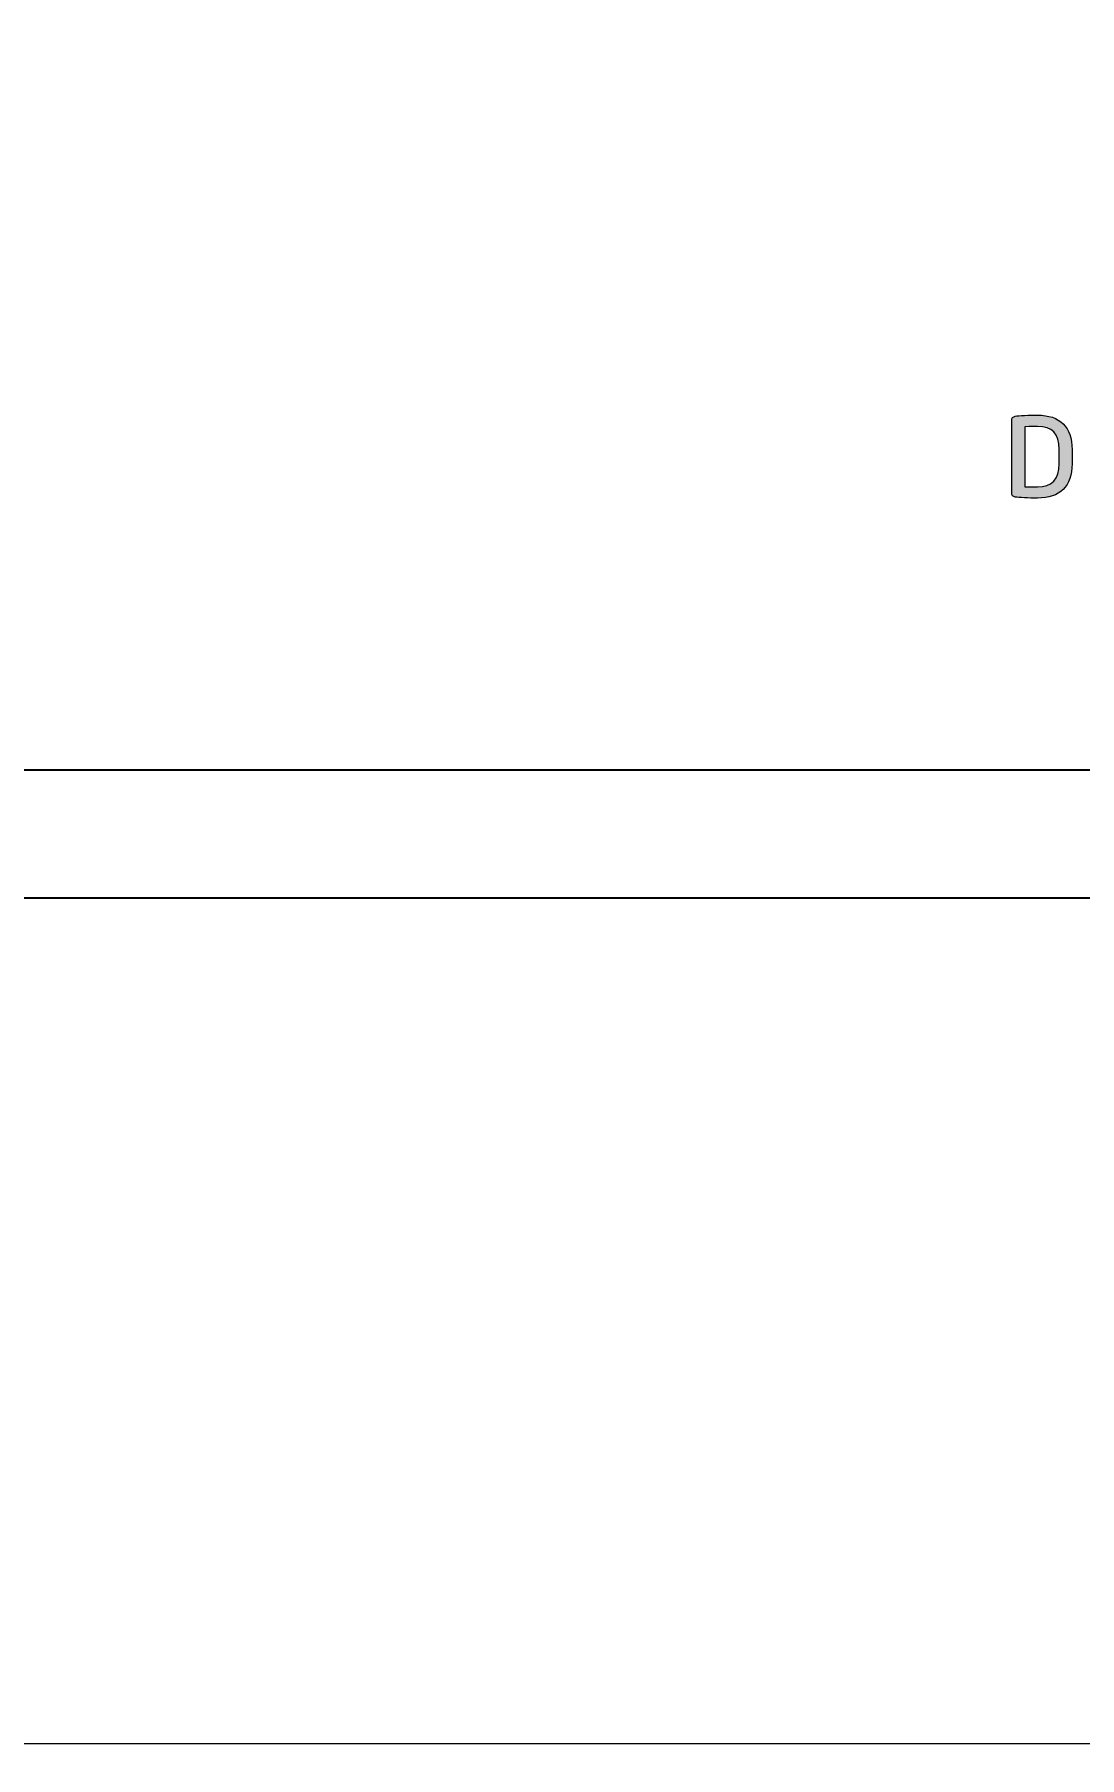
# Model space of a CAD drawing. Extents: x 16296677030 to 16296678045, y -37409617949 to -37409617205.
# Drawn here: x 16296677556.6 to 16296677605.7, y -37409617541.5 to -37409617460.4 of the extents above; entities that cross this region are included whole.
import ezdxf

# ---------------------------------------------------------------- set-up
doc = ezdxf.new("R2010")
doc.units = 0
doc.header["$LTSCALE"] = 10
doc.header["$MEASUREMENT"] = 0
doc.header["$PDMODE"] = 3
doc.header["$PDSIZE"] = -10
doc.layers.get('0').update_dxf_attribs({"linetype": 'CONTINUOUS'})
doc.layers.get('DEFPOINTS').update_dxf_attribs({"linetype": 'CONTINUOUS'})
doc.layers.add('레이어 1', color=7, linetype='CONTINUOUS', lineweight=0)
doc.styles.add('Daelim Dimension', font='NanumGothic.ttf')
doc.dimstyles.new('DEFAULT', dxfattribs={"dimscale": 2, "dimtxt": 2, "dimasz": 2, "dimexe": 0, "dimexo": 2, "dimgap": 1, "dimtad": 1, "dimdec": 1, "dimzin": 9, "dimdsep": 46, "dimtxsty": 'Daelim Dimension', "dimcen": 0.5, "dimclrd": 252, "dimclre": 252, "dimclrt": 3, "dimadec": 1, "dimazin": 0, "dimtfac": 1, "dimtdec": 1, "dimtix": 1, "dimtmove": 0, "dimatfit": 3, "dimfxl": 1, "dimtolj": 1, "dimtzin": 1, "dimlwd": 9, "dimlwe": 9, "dimarcsym": 0})

# ---------------------------------------------------------------- blocks, each defined once
blk = doc.blocks.new('*D8')
at = {"color": 5, "lineweight": 9, "transparency": 16777216}
for p, q in [((16296677149.810579, -37409617492.266418), (16296677149.810579, -37409617540.79953)), ((16296677649.810579, -37409617492.266418), (16296677649.810579, -37409617540.79953)), ((16296677153.810579, -37409617540.79953), (16296677645.810579, -37409617540.79953))]:
    blk.add_line(p, q, dxfattribs=at)
at = {"color": 5, "transparency": 16777216}
for points in [[(16296677153.810579, -37409617540.132874), (16296677153.810579, -37409617541.466187), (16296677149.810579, -37409617540.79953)], [(16296677645.810579, -37409617540.132874), (16296677645.810579, -37409617541.466187), (16296677649.810579, -37409617540.79953)]]:
    blk.add_solid(points, dxfattribs=at)
at = {"layer": 'DEFPOINTS', "color": 0, "transparency": 16777216}
for p in [(16296677149.810579, -37409617488.266418), (16296677649.810579, -37409617488.266418), (16296677649.810579, -37409617540.79953)]:
    blk.add_point(p, dxfattribs=at)
at = {"color": 7, "transparency": 16777216, "insert": (16296677399.810579, -37409617531.198669), "char_height": 14, "attachment_point": 5, "style": 'Daelim Dimension'}
blk.add_mtext('\\A1;500', dxfattribs=at)

msp = doc.modelspace()

# ---------------------------------------------------------------- hatches: boundary and pattern name
at = {"layer": '레이어 1'}
h = msp.add_hatch(color=7, dxfattribs=at)
h.dxf.hatch_style = 2
edge = h.paths.add_edge_path()
edge.add_spline(control_points=[(16296677604.74399, -37409617480.623032), (16296677604.74399, -37409617481.355759), (16296677604.409691, -37409617481.712242), (16296677603.721621, -37409617481.712242), (16296677603.721621, -37409617481.712242), (16296677603.25087, -37409617481.703522), (16296677603.128189, -37409617481.701393), (16296677603.128189, -37409617481.701393), (16296677603.128189, -37409617478.891953), (16296677603.128189, -37409617478.891953), (16296677603.372009, -37409617478.867737), (16296677603.718519, -37409617478.863678), (16296677603.72196, -37409617478.863678), (16296677604.42868, -37409617478.863678), (16296677604.74399, -37409617479.199417), (16296677604.74399, -37409617479.95192), (16296677604.74399, -37409617479.95192), (16296677604.74399, -37409617480.623032), (16296677604.74399, -37409617480.623032)], knot_values=[0, 0, 0, 0, 1, 1, 1, 2, 2, 2, 3, 3, 3, 4, 4, 4, 5, 5, 5, 6, 6, 6, 6], degree=3, periodic=0)
edge = h.paths.add_edge_path()
edge.add_spline(control_points=[(16296677603.721621, -37409617478.335922), (16296677603.339661, -37409617478.335922), (16296677602.84416, -37409617478.359367), (16296677602.681669, -37409617478.385513), (16296677602.58005, -37409617478.402573), (16296677602.5149, -37409617478.478508), (16296677602.5149, -37409617478.578873), (16296677602.5149, -37409617478.578873), (16296677602.5149, -37409617481.996643), (16296677602.5149, -37409617481.996643), (16296677602.5149, -37409617482.101852), (16296677602.580681, -37409617482.175873), (16296677602.686609, -37409617482.190582), (16296677602.84029, -37409617482.216164), (16296677603.334181, -37409617482.23941), (16296677603.721621, -37409617482.23941), (16296677604.78816, -37409617482.23941), (16296677605.35166, -37409617481.680267), (16296677605.35166, -37409617480.623032), (16296677605.35166, -37409617480.623032), (16296677605.35166, -37409617479.95192), (16296677605.35166, -37409617479.95192), (16296677605.35166, -37409617478.894676), (16296677604.78816, -37409617478.335922), (16296677603.721621, -37409617478.335922)], knot_values=[0, 0, 0, 0, 1, 1, 1, 2, 2, 2, 3, 3, 3, 4, 4, 4, 5, 5, 5, 6, 6, 6, 7, 7, 7, 8, 8, 8, 8], degree=3, periodic=0)

# ---------------------------------------------------------------- linework, layer by layer
at = {"color": 7, "linetype": 'Continuous', "flags": 128}
for points in [[(16296677646.810579, -37409617430.358711), (16296677646.810579, -37409617465.136414), (16296677646.810579, -37409617473.887337), (16296677646.81053, -37409617482.567863), (16296677646.810711, -37409617484.755203), (16296677646.809879, -37409617486.988792), (16296677646.76705, -37409617488.803757), (16296677646.433821, -37409617490.295593), (16296677645.518471, -37409617492.080688), (16296677644.10405, -37409617493.558479), (16296677642.34222, -37409617494.555206), (16296677639.995029, -37409617495.023102), (16296677636.686069, -37409617495.028954), (16296677633.310499, -37409617495.029282), (16296677625.208269, -37409617495.029503), (16296677610.714199, -37409617495.029358), (16296677585.03879, -37409617495.029419), (16296677539.04451, -37409617495.029404)], [(16296677539.04475, -37409617501.029404), (16296677608.66086, -37409617501.02932), (16296677628.25544, -37409617501.029556), (16296677630.822809, -37409617501.029442), (16296677633.37579, -37409617501.029167), (16296677635.909031, -37409617501.028717), (16296677638.40633, -37409617501.030327), (16296677641.310921, -37409617500.942329), (16296677644.51339, -37409617500.148758), (16296677647.784149, -37409617498.297707), (16296677650.41094, -37409617495.55304), (16296677652.11088, -37409617492.236961), (16296677652.72974, -37409617489.480186), (16296677652.80928, -37409617486.989632), (16296677652.81082, -37409617484.755043), (16296677652.81049, -37409617482.567917), (16296677652.810579, -37409617473.887337), (16296677652.810579, -37409617465.136414), (16296677652.810579, -37409617430.358711)]]:
    msp.add_lwpolyline(points, dxfattribs=at)
at = {"layer": '레이어 1', "color": 7}
for points, knots in [([(16296677603.721621, -37409617478.335922), (16296677603.339661, -37409617478.335922), (16296677602.84416, -37409617478.359367), (16296677602.681669, -37409617478.385513), (16296677602.58005, -37409617478.402573), (16296677602.5149, -37409617478.478508), (16296677602.5149, -37409617478.578873), (16296677602.5149, -37409617478.578873), (16296677602.5149, -37409617481.996643), (16296677602.5149, -37409617481.996643), (16296677602.5149, -37409617482.101852), (16296677602.580681, -37409617482.175873), (16296677602.686609, -37409617482.190582), (16296677602.84029, -37409617482.216164), (16296677603.334181, -37409617482.23941), (16296677603.721621, -37409617482.23941), (16296677604.78816, -37409617482.23941), (16296677605.35166, -37409617481.680267), (16296677605.35166, -37409617480.623032), (16296677605.35166, -37409617480.623032), (16296677605.35166, -37409617479.95192), (16296677605.35166, -37409617479.95192), (16296677605.35166, -37409617478.894676), (16296677604.78816, -37409617478.335922), (16296677603.721621, -37409617478.335922)], [0, 0, 0, 0, 1, 1, 1, 2, 2, 2, 3, 3, 3, 4, 4, 4, 5, 5, 5, 6, 6, 6, 7, 7, 7, 8, 8, 8, 8]), ([(16296677604.74399, -37409617480.623032), (16296677604.74399, -37409617481.355759), (16296677604.409691, -37409617481.712242), (16296677603.721621, -37409617481.712242), (16296677603.721621, -37409617481.712242), (16296677603.25087, -37409617481.703522), (16296677603.128189, -37409617481.701393), (16296677603.128189, -37409617481.701393), (16296677603.128189, -37409617478.891953), (16296677603.128189, -37409617478.891953), (16296677603.372009, -37409617478.867737), (16296677603.718519, -37409617478.863678), (16296677603.72196, -37409617478.863678), (16296677604.42868, -37409617478.863678), (16296677604.74399, -37409617479.199417), (16296677604.74399, -37409617479.95192), (16296677604.74399, -37409617479.95192), (16296677604.74399, -37409617480.623032), (16296677604.74399, -37409617480.623032)], [0, 0, 0, 0, 1, 1, 1, 2, 2, 2, 3, 3, 3, 4, 4, 4, 5, 5, 5, 6, 6, 6, 6])]:
    msp.add_open_spline(points, degree=3, knots=knots, dxfattribs=at)

# ---------------------------------------------------------------- dimensions: what is measured, and where the dimension line sits
at = {"color": 5}
dim = msp.add_linear_dim(base=(16296677649.810579, -37409617540.79953), p1=(16296677149.810579, -37409617488.266418), p2=(16296677649.810579, -37409617488.266418), dimstyle='DEFAULT', override={"dimtxt": 7, "dimclrd": 5, "dimclre": 5, "dimclrt": 7}, dxfattribs=at)
dim.commit()
dim.dimension.update_dxf_attribs({"geometry": '*D8', "text_midpoint": (16296677399.810579, -37409617531.198669)})

doc.saveas('drawing.dxf')
